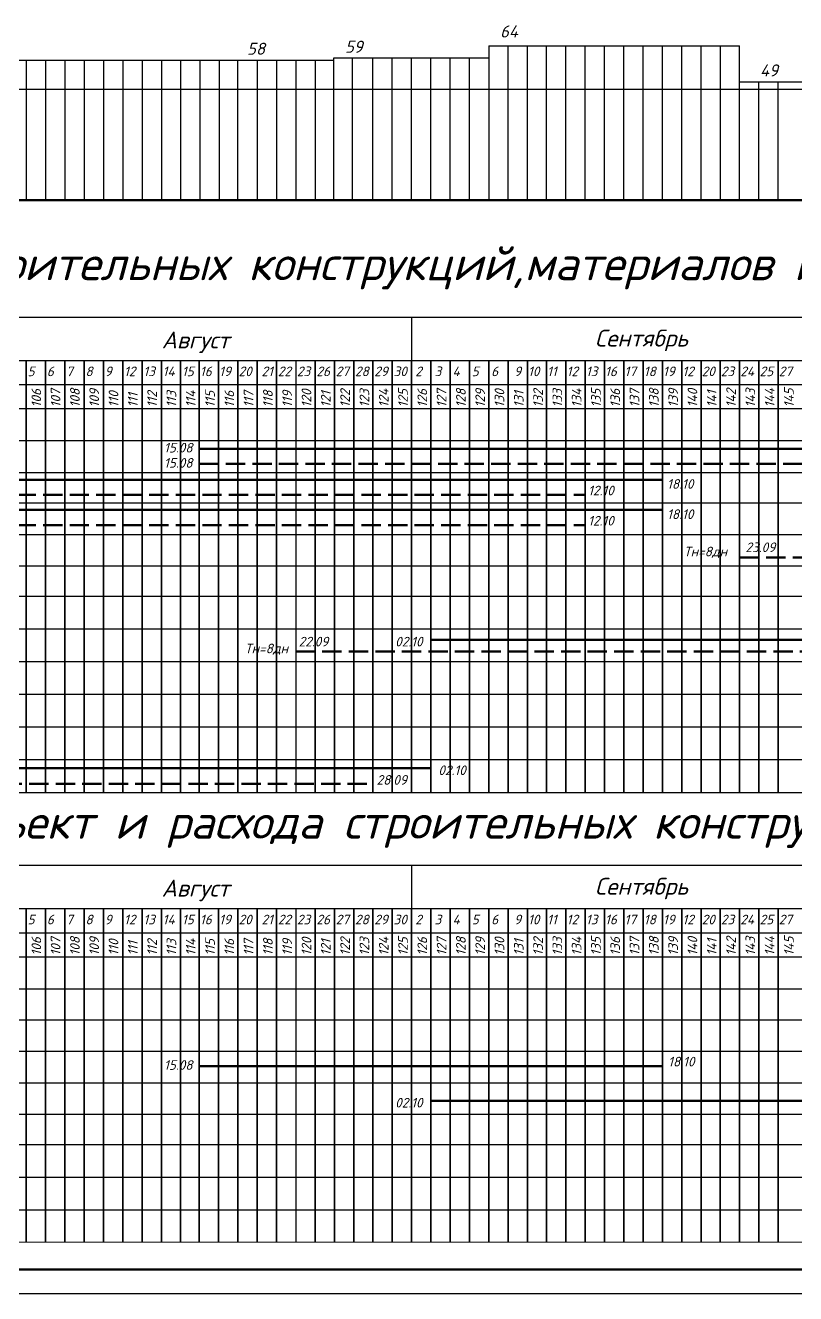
# Model space of a CAD drawing. Header units: millimetres. Extents: x -345369 to 252202, y 74562 to 424723.
# Drawn here: x -238189 to -222223, y 363905 to 390188 of the extents above; entities that cross this region are included whole.
import ezdxf

# ---------------------------------------------------------------- set-up
doc = ezdxf.new("R2010")
doc.units = ezdxf.units.MM
doc.linetypes.add('N1', pattern=[550, 400, -150])
doc.layers.add('A0-08', color=101, linetype='Continuous')
doc.layers.add('Рамка', color=7, linetype='Continuous', lineweight=25)
doc.styles.add('standart-наклонный', font='isocpeui.ttf', dxfattribs={"height": 3})

msp = doc.modelspace()

# ---------------------------------------------------------------- linework, layer by layer
at = {"lineweight": 30}
for p, q in [((-228583.579511, 389765.055071), (-223383.582974, 389765.055071)), ((-228583.579511, 389765.055071), (-228583.579511, 386565.055071)), ((-223383.582974, 386565.055071), (-223383.582974, 389765.055071)), ((-238970.11111, 389465.055071), (-233783.582974, 389465.055071)), ((-233783.582974, 389465.055071), (-231797.054839, 389465.055071)), ((-231797.054839, 386565.055071), (-231797.054839, 389515.055071)), ((-231797.054839, 389515.055071), (-228583.579511, 389515.055071)), ((-223383.582974, 389015.055071), (-216983.582974, 389015.055071)), ((-264556.639245, 388865.055071), (-197554.654285, 388865.055071)), ((-269090.319418, 384144.449809), (-193783.582974, 384144.449809)), ((-256556.639245, 384144.449809), (-193783.582974, 384144.449809)), ((-230183.582974, 384144.449809), (-230183.582974, 374293.383825)), ((-269090.319418, 381584.698405), (-193783.582974, 381585.005997)), ((-269090.319418, 380918.959033), (-193783.582974, 380919.266625)), ((-269090.319418, 380292.893779), (-193783.582974, 380293.201371)), ((-269090.319418, 379640.379014), (-193783.582974, 379640.658068)), ((-269090.319418, 378987.864348), (-193783.582974, 378988.143402)), ((-269090.319418, 378360.722042), (-193783.582974, 378361.001095)), ((-269090.319418, 377682.835017), (-193783.582974, 377683.11407)), ((-269090.319418, 377004.947991), (-193783.582974, 377005.227044)), ((-269090.319418, 376327.055934), (-193783.582974, 376327.334988)), ((-269090.319418, 375649.167938), (-193783.582974, 375649.167938)), ((-269090.319418, 374971.275882), (-193783.582974, 374971.275882)), ((-269090.319418, 374293.383825), (-213360.228859, 374293.383825)), ((-269090.319418, 374293.383825), (-193783.582974, 374293.383825)), ((-256556.639245, 372783.962366), (-207383.583328, 372783.962366)), ((-230183.582974, 372783.962366), (-230183.582974, 364973.180524)), ((-258956.639245, 371885.468476), (-228383.582974, 371885.468476)), ((-228383.582974, 371885.468476), (-207383.812715, 371885.468476)), ((-243756.639245, 371385.468476), (-215983.582974, 371385.468476)), ((-269090.319418, 370885.468472), (-207384.068018, 370885.468526)), ((-228383.582974, 370885.468476), (-207384.068018, 370885.468476)), ((-269090.319418, 370219.730169), (-207384.237918, 370219.982209)), ((-269090.319418, 369580.440209), (-207384.40113, 369580.692248)), ((-269090.319418, 368927.925544), (-207384.567718, 368928.177582)), ((-269090.319418, 368275.410778), (-207384.734313, 368275.639432)), ((-269090.319418, 367622.896112), (-207384.900901, 367623.124765)), ((-269090.319418, 367622.896112), (-207384.900901, 367623.124765)), ((-269090.319418, 366995.753806), (-207385.061012, 366995.982458)), ((-269090.319418, 366317.867732), (-207385.234097, 366318.023236)), ((-269090.319418, 366317.86581), (-213360.234071, 366317.86581)), ((-269090.319418, 365639.97565), (-207385.407164, 365640.131154)), ((-269090.319418, 365639.973729), (-213360.234071, 365639.973729)), ((-269090.319418, 364983.113501), (-207385.578924, 364967.360142))]:
    msp.add_line(p, q, dxfattribs=at)
for p, q in [((-228183.576049, 386565.055071), (-228183.576049, 389765.055071)), ((-227783.572586, 386565.055071), (-227783.572586, 389765.055071)), ((-227383.569123, 386565.055071), (-227383.569123, 389765.055071)), ((-226983.56566, 386565.055071), (-226983.56566, 389765.055071)), ((-226583.562197, 386565.055071), (-226583.562197, 389765.055071)), ((-226183.558735, 386565.055071), (-226183.558735, 389765.055071)), ((-225783.555272, 386565.055071), (-225783.555272, 389765.055071)), ((-225383.551809, 386565.055071), (-225383.551809, 389765.055071)), ((-224983.548346, 386565.055071), (-224983.548346, 389765.055071)), ((-224583.544884, 386565.055071), (-224583.544884, 389765.055071)), ((-224183.541421, 386565.055071), (-224183.541421, 389765.055071)), ((-223783.537958, 386565.055071), (-223783.537958, 389765.055071)), ((-238170.11111, 389465.055071), (-238170.11111, 386565.055071)), ((-237770.11111, 389465.055071), (-237770.11111, 386565.055071)), ((-237370.11111, 389465.055071), (-237370.11111, 386565.055071)), ((-236970.11111, 389465.055071), (-236970.11111, 386565.055071)), ((-236570.11111, 389465.055071), (-236570.11111, 386565.055071)), ((-236170.11111, 389465.055071), (-236170.11111, 386565.055071)), ((-235770.11111, 389465.055071), (-235770.11111, 386565.055071)), ((-235370.11111, 389465.055071), (-235370.11111, 386565.055071)), ((-234970.11111, 389465.055071), (-234970.11111, 386565.055071)), ((-234570.11111, 389465.055071), (-234570.11111, 386565.055071)), ((-234170.11111, 389465.055071), (-234170.11111, 386565.055071)), ((-233783.582974, 386565.055071), (-233783.582974, 389465.055071)), ((-233783.582974, 389065.055071), (-233783.582974, 389365.055071)), ((-233383.582974, 389465.055071), (-233383.582974, 386565.055071)), ((-232983.582974, 389465.055071), (-232983.582974, 386565.055071)), ((-232583.582974, 389465.055071), (-232583.582974, 386565.055071)), ((-232183.582974, 389465.055071), (-232183.582974, 386565.055071)), ((-231797.054839, 386565.055071), (-231797.054839, 389415.055071)), ((-231410.526703, 386565.055071), (-231410.526703, 389515.055071)), ((-230983.600288, 386565.055071), (-230983.600288, 389515.055071)), ((-230583.596825, 386565.055071), (-230583.596825, 389515.055071)), ((-230183.593362, 386565.055071), (-230183.593362, 389515.055071)), ((-229783.5899, 386565.055071), (-229783.5899, 389515.055071)), ((-229383.586437, 386565.055071), (-229383.586437, 389515.055071)), ((-228983.582974, 386565.055071), (-228983.582974, 389515.055071)), ((-222983.582974, 386565.055071), (-222983.582974, 389015.055071)), ((-222583.582974, 386565.055071), (-222583.582974, 389015.055071)), ((-234583.582974, 374293.383825), (-234583.582974, 383245.955918)), ((-234583.582974, 383245.955918), (-234583.582974, 374293.383825)), ((-228383.582974, 383245.955918), (-204810.526703, 383245.955918)), ((-234583.582974, 364974.303854), (-234583.582974, 371885.468476)), ((-234583.582974, 371885.468476), (-234583.582974, 364974.303854))]:
    msp.add_line(p, q)
at = {"color": 7, "lineweight": 50}
msp.add_line((-264905.86328, 386565.055071), (-192521.398032, 386565.055071), dxfattribs=at)
at = {"lineweight": 25}
for p, q in [((-258956.639245, 383245.955918), (-228383.582974, 383245.955918)), ((-238170.11111, 374293.383825), (-238170.11111, 383245.955918)), ((-238170.11111, 383245.955918), (-238170.11111, 374293.383825)), ((-237770.11111, 374293.383825), (-237770.11111, 383245.955918)), ((-237770.11111, 383245.955918), (-237770.11111, 374293.383825)), ((-237370.11111, 374293.383825), (-237370.11111, 383245.955918)), ((-237370.11111, 383245.955918), (-237370.11111, 374293.383825)), ((-236970.11111, 374293.383825), (-236970.11111, 383245.955918)), ((-236970.11111, 383245.955918), (-236970.11111, 374293.383825)), ((-236570.11111, 374293.383825), (-236570.11111, 383245.955918)), ((-236570.11111, 383245.955918), (-236570.11111, 374293.383825)), ((-236170.11111, 374293.383825), (-236170.11111, 383245.955918)), ((-236170.11111, 383245.955918), (-236170.11111, 374293.383825)), ((-235770.11111, 374293.383825), (-235770.11111, 383245.955918)), ((-235770.11111, 383245.955918), (-235770.11111, 374293.383825)), ((-235370.11111, 374293.383825), (-235370.11111, 383245.955918)), ((-235370.11111, 383245.955918), (-235370.11111, 374293.383825)), ((-234970.11111, 374293.383825), (-234970.11111, 383245.955918)), ((-234970.11111, 383245.955918), (-234970.11111, 374293.383825)), ((-234583.582974, 374293.383825), (-234583.582974, 383245.955918)), ((-234583.582974, 383245.955918), (-234583.582974, 374293.383825)), ((-234583.582974, 374293.383825), (-234583.582974, 383245.955918)), ((-234583.582974, 383245.955918), (-234583.582974, 374293.383825)), ((-234183.582974, 374293.383825), (-234183.582974, 383245.955918)), ((-234183.582974, 383245.955918), (-234183.582974, 374293.383825)), ((-233783.582974, 374293.383825), (-233783.582974, 383245.955918)), ((-233783.582974, 383245.955918), (-233783.582974, 374293.383825)), ((-233383.582974, 374293.383825), (-233383.582974, 383245.955918)), ((-233383.582974, 383245.955918), (-233383.582974, 374293.383825)), ((-232983.582974, 374293.383825), (-232983.582974, 383245.955918)), ((-232983.582974, 383245.955918), (-232983.582974, 374293.383825)), ((-232583.582974, 383245.955918), (-232583.582974, 374293.383825)), ((-232183.582974, 374293.383825), (-232183.582974, 383245.955918)), ((-232183.582974, 383245.955918), (-232183.582974, 374293.383825)), ((-231783.582974, 374293.383825), (-231783.582974, 383245.955918)), ((-231783.582974, 383245.955918), (-231783.582974, 374293.383825)), ((-231383.582974, 374293.383825), (-231383.582974, 383245.955918)), ((-231383.582974, 383245.955918), (-231383.582974, 374293.383825)), ((-230983.582974, 374293.383825), (-230983.582974, 383245.955918)), ((-230983.582974, 383245.955918), (-230983.582974, 374293.383825)), ((-230583.582974, 374293.383825), (-230583.582974, 383245.955918)), ((-230583.582974, 383245.955918), (-230583.582974, 374293.383825)), ((-230183.582974, 374293.383825), (-230183.582974, 383245.955918)), ((-230183.582974, 383245.955918), (-230183.582974, 374293.383825)), ((-229783.582974, 374293.383825), (-229783.582974, 383245.955918)), ((-229783.582974, 383245.955918), (-229783.582974, 374293.383825)), ((-229383.582974, 374293.383825), (-229383.582974, 383245.955918)), ((-229383.582974, 383245.955918), (-229383.582974, 374293.383825)), ((-228983.582974, 374293.383825), (-228983.582974, 383245.955918)), ((-228983.582974, 383245.955918), (-228983.582974, 374293.383825)), ((-228583.582974, 374293.383825), (-228583.582974, 383245.955918)), ((-228583.582974, 383245.955918), (-228583.582974, 374293.383825)), ((-228183.582974, 374293.383825), (-228183.582974, 383245.955918)), ((-228183.582974, 383245.955918), (-228183.582974, 374293.383825)), ((-227783.582974, 374293.383825), (-227783.582974, 383245.955918)), ((-227783.582974, 383245.955918), (-227783.582974, 374293.383825)), ((-227383.582974, 374293.383825), (-227383.582974, 383245.955918)), ((-227383.582974, 383245.955918), (-227383.582974, 374293.383825)), ((-226983.582974, 374293.383825), (-226983.582974, 383245.955918)), ((-226983.582974, 383245.955918), (-226983.582974, 374293.383825)), ((-226583.582974, 374293.383825), (-226583.582974, 383245.955918)), ((-226583.582974, 383245.955918), (-226583.582974, 374293.383825)), ((-226183.582974, 374293.383825), (-226183.582974, 383245.955918)), ((-226183.582974, 383245.955918), (-226183.582974, 374293.383825)), ((-225783.582974, 374293.383825), (-225783.582974, 383245.955918)), ((-225783.582974, 383245.955918), (-225783.582974, 374293.383825)), ((-225383.582974, 374293.383825), (-225383.582974, 383245.955918)), ((-225383.582974, 383245.955918), (-225383.582974, 374293.383825)), ((-224983.582974, 374293.383825), (-224983.582974, 383245.955918)), ((-224983.582974, 383245.955918), (-224983.582974, 374293.383825)), ((-224583.582974, 374293.383825), (-224583.582974, 383245.955918)), ((-224583.582974, 383245.955918), (-224583.582974, 374293.383825)), ((-224183.582974, 374293.383825), (-224183.582974, 383245.955918)), ((-224183.582974, 383245.955918), (-224183.582974, 374293.383825)), ((-223783.582974, 374293.383825), (-223783.582974, 383245.955918)), ((-223783.582974, 383245.955918), (-223783.582974, 374293.383825)), ((-223383.582974, 374293.383825), (-223383.582974, 383245.955918)), ((-223383.582974, 383245.955918), (-223383.582974, 374293.383825)), ((-222983.582974, 374293.383825), (-222983.582974, 383245.955918)), ((-222983.582974, 383245.955918), (-222983.582974, 374293.383825)), ((-222583.582974, 374293.383825), (-222583.582974, 383245.955918)), ((-222583.582974, 383245.955918), (-222583.582974, 374293.383825)), ((-243756.639245, 382745.955918), (-215983.582974, 382745.955918)), ((-246956.639245, 382245.955918), (-228383.582974, 382245.955918)), ((-242956.639245, 382245.955918), (-228383.582974, 382245.955918)), ((-241783.582974, 382245.955918), (-228383.582974, 382245.955918)), ((-238170.11111, 364975.219502), (-238170.11111, 371885.468476)), ((-238170.11111, 371885.468476), (-238170.11111, 364975.219502)), ((-237770.11111, 364975.117381), (-237770.11111, 371885.468476)), ((-237770.11111, 371885.468476), (-237770.11111, 364975.117381)), ((-237370.11111, 364975.01526), (-237370.11111, 371885.468476)), ((-237370.11111, 371885.468476), (-237370.11111, 364975.01526)), ((-236970.11111, 364974.913139), (-236970.11111, 371885.468476)), ((-236970.11111, 371885.468476), (-236970.11111, 364974.913139)), ((-236570.11111, 364974.811019), (-236570.11111, 371885.468476)), ((-236570.11111, 371885.468476), (-236570.11111, 364974.811019)), ((-236170.11111, 364974.708898), (-236170.11111, 371885.468476)), ((-236170.11111, 371885.468476), (-236170.11111, 364974.708898)), ((-235770.11111, 364974.606777), (-235770.11111, 371885.468476)), ((-235770.11111, 371885.468476), (-235770.11111, 364974.606777)), ((-235370.11111, 364974.504656), (-235370.11111, 371885.468476)), ((-235370.11111, 371885.468476), (-235370.11111, 364974.504656)), ((-234970.11111, 364974.402535), (-234970.11111, 371885.468476)), ((-234970.11111, 371885.468476), (-234970.11111, 364974.402535)), ((-234583.582974, 364974.303854), (-234583.582974, 371885.468476)), ((-234583.582974, 371885.468476), (-234583.582974, 364974.303854)), ((-234583.582974, 364974.303854), (-234583.582974, 371885.468476)), ((-234583.582974, 371885.468476), (-234583.582974, 364974.303854)), ((-234183.582974, 364974.201733), (-234183.582974, 371885.468476)), ((-234183.582974, 371885.468476), (-234183.582974, 364974.201733)), ((-233783.582974, 364974.099612), (-233783.582974, 371885.468476)), ((-233783.582974, 371885.468476), (-233783.582974, 364974.099612)), ((-233383.582974, 364973.997491), (-233383.582974, 371885.468476)), ((-233383.582974, 371885.468476), (-233383.582974, 364973.997491)), ((-232983.582974, 364973.89537), (-232983.582974, 371885.468476)), ((-232983.582974, 371885.468476), (-232983.582974, 364973.89537)), ((-232583.582974, 371885.468476), (-232583.582974, 364973.793249)), ((-232183.582974, 364973.691128), (-232183.582974, 371885.468476)), ((-232183.582974, 371885.468476), (-232183.582974, 364973.691128)), ((-231783.582974, 364973.589007), (-231783.582974, 371885.468476)), ((-231783.582974, 371885.468476), (-231783.582974, 364973.589007)), ((-231383.582974, 364973.486886), (-231383.582974, 371885.468476)), ((-231383.582974, 371885.468476), (-231383.582974, 364973.486886)), ((-230983.582974, 364973.384765), (-230983.582974, 371885.468476)), ((-230983.582974, 371885.468476), (-230983.582974, 364973.384765)), ((-230583.582974, 364973.282645), (-230583.582974, 371885.468476)), ((-230583.582974, 371885.468476), (-230583.582974, 364973.282645)), ((-230183.582974, 364973.180524), (-230183.582974, 371885.468476)), ((-230183.582974, 371885.468476), (-230183.582974, 364973.180524)), ((-229783.582974, 364973.078403), (-229783.582974, 371885.468476)), ((-229783.582974, 371885.468476), (-229783.582974, 364973.078403)), ((-229383.582974, 364972.976282), (-229383.582974, 371885.468476)), ((-229383.582974, 371885.468476), (-229383.582974, 364972.976282)), ((-228983.582974, 364972.874161), (-228983.582974, 371885.468476)), ((-228983.582974, 371885.468476), (-228983.582974, 364972.874161)), ((-228583.582974, 364972.77204), (-228583.582974, 371885.468476)), ((-228583.582974, 371885.468476), (-228583.582974, 364972.77204)), ((-228183.582974, 364972.669919), (-228183.582974, 371885.468476)), ((-228183.582974, 371885.468476), (-228183.582974, 364972.669919)), ((-227783.582974, 364972.567798), (-227783.582974, 371885.468476)), ((-227783.582974, 371885.468476), (-227783.582974, 364972.567798)), ((-227383.582974, 364972.465677), (-227383.582974, 371885.468476)), ((-227383.582974, 371885.468476), (-227383.582974, 364972.465677)), ((-226983.582974, 364972.363556), (-226983.582974, 371885.468476)), ((-226983.582974, 371885.468476), (-226983.582974, 364972.363556)), ((-226583.582974, 364972.261436), (-226583.582974, 371885.468476)), ((-226583.582974, 371885.468476), (-226583.582974, 364972.261436)), ((-226183.582974, 364972.159315), (-226183.582974, 371885.468476)), ((-226183.582974, 371885.468476), (-226183.582974, 364972.159315)), ((-225783.582974, 364972.057194), (-225783.582974, 371885.468476)), ((-225783.582974, 371885.468476), (-225783.582974, 364972.057194)), ((-225383.582974, 364971.955073), (-225383.582974, 371885.468476)), ((-225383.582974, 371885.468476), (-225383.582974, 364971.955073)), ((-224983.582974, 364971.852952), (-224983.582974, 371885.468476)), ((-224983.582974, 371885.468476), (-224983.582974, 364971.852952)), ((-224583.582974, 364971.750831), (-224583.582974, 371885.468476)), ((-224583.582974, 371885.468476), (-224583.582974, 364971.750831)), ((-224183.582974, 364971.64871), (-224183.582974, 371885.468476)), ((-224183.582974, 371885.468476), (-224183.582974, 364971.64871)), ((-223783.582974, 364971.546589), (-223783.582974, 371885.468476)), ((-223783.582974, 371885.468476), (-223783.582974, 364971.546589)), ((-223383.582974, 364971.444468), (-223383.582974, 371885.468476)), ((-223383.582974, 371885.468476), (-223383.582974, 364971.444468)), ((-222983.582974, 364971.342347), (-222983.582974, 371885.468476)), ((-222983.582974, 371885.468476), (-222983.582974, 364971.342347)), ((-222583.582974, 364971.240227), (-222583.582974, 371885.468476)), ((-222583.582974, 371885.468476), (-222583.582974, 364971.240227)), ((-248129.695516, 370885.468476), (-228383.582974, 370885.468476)), ((-246956.639245, 370885.468476), (-228383.582974, 370885.468476)), ((-242956.639245, 370885.468476), (-228383.582974, 370885.468476)), ((-241783.582974, 370885.468476), (-228383.582974, 370885.468476))]:
    msp.add_line(p, q, dxfattribs=at)
at = {"color": 1, "lineweight": 50}
for p, q in [((-234583.582974, 381414.23931), (-220183.582974, 381414.23931)), ((-238970.11111, 380771.272954), (-224983.582974, 380771.272954)), ((-238970.11111, 380145.2077), (-224983.582974, 380145.2077)), ((-229783.582974, 377452.891744), (-215383.582974, 377452.891744)), ((-241370.11111, 374793.483675), (-229783.582974, 374793.483675)), ((-234583.582974, 368620.592047), (-224983.582974, 368620.592047)), ((-229783.582974, 367897.712604), (-215383.582974, 367897.712604))]:
    msp.add_line(p, q, dxfattribs=at)
at = {"color": 1, "linetype": 'N1', "lineweight": 50}
for p, q in [((-234583.582974, 381098.865188), (-220183.582974, 381098.865188)), ((-240570.11111, 380458.801813), (-226583.582974, 380458.801813)), ((-240570.11111, 379832.736559), (-226583.582974, 379832.736559)), ((-223383.582974, 379163.195118), (-208983.582974, 379163.195118)), ((-232583.582974, 377211.874256), (-218183.582974, 377211.874256)), ((-241960.064586, 374466.886504), (-230983.582974, 374466.886504))]:
    msp.add_line(p, q, dxfattribs=at)
at = {"layer": 'A0-08', "color": 0, "lineweight": 30}
msp.add_line((-269090.319418, 382245.95464), (-193783.582974, 382245.967567), dxfattribs=at)
at = {"layer": 'Рамка', "color": 0, "linetype": 'Continuous', "lineweight": 50}
msp.add_line((-269090.319418, 364404.783119), (-187490.319418, 364404.783119), dxfattribs=at)
at = {"layer": 'Рамка', "color": 0, "linetype": 'Continuous', "lineweight": 30}
msp.add_line((-271090.319418, 363904.783119), (-186990.319418, 363904.783119), dxfattribs=at)

# ---------------------------------------------------------------- texts
at = {"color": 7, "style": 'standart-наклонный'}
for s, p in [('64', (-228348.038837, 389937.60455)), ('58', (-233592.216949, 389579.345631)), ('59', (-231561.514164, 389621.066689)), ('49', (-222960.362834, 389130.198992))]:
    msp.add_text(s, height=250, dxfattribs=at).set_placement(p)
at = {"lineweight": 25, "style": 'standart-наклонный'}
for s, p in [('5', (-238143.922748, 382918.106133)), ('6', (-237743.922748, 382918.106133)), ('7', (-237343.922748, 382918.106133)), ('8', (-236943.922748, 382918.106133)), ('9', (-236543.922748, 382918.106133)), ('12', (-236143.922748, 382918.106133)), ('13', (-235743.922748, 382918.106133)), ('14', (-235343.922748, 382918.106133)), ('15', (-234943.922748, 382918.106133)), ('16', (-234571.297737, 382918.106133)), ('19', (-234172.812889, 382918.106133)), ('20', (-233770.009858, 382918.106133)), ('21', (-233294.651241, 382918.106133)), ('22', (-232956.848211, 382918.106133)), ('23', (-232560.408817, 382918.106133)), ('26', (-232156.545181, 382918.106133)), ('27', (-231757.394612, 382918.106133)), ('28', (-231357.394612, 382918.106133)), ('29', (-230957.394612, 382918.106133)), ('30', (-230557.394612, 382918.106133)), ('2', (-230107.368648, 382918.106133)), ('3', (-229707.368648, 382918.106133)), ('4', (-229334.743637, 382918.106133)), ('5', (-228936.258789, 382918.106133)), ('6', (-228533.455759, 382918.106133)), ('9', (-228058.097142, 382918.106133)), ('10', (-227770.320076, 382918.106133)), ('11', (-227373.880682, 382918.106133)), ('12', (-226970.017045, 382918.106133)), ('13', (-226570.320076, 382918.106133)), ('16', (-226173.880682, 382918.106133)), ('17', (-225770.017045, 382918.106133)), ('18', (-225370.320076, 382918.106133)), ('19', (-224973.880682, 382918.106133)), ('12', (-224570.017045, 382918.106133)), ('20', (-224170.320076, 382918.106133)), ('23', (-223773.880682, 382918.106133)), ('24', (-223370.017045, 382918.106133)), ('25', (-222970.320076, 382918.106133)), ('27', (-222573.880682, 382918.106133)), ('15.08', (-235315.277453, 381336.268073)), ('15.08', (-235315.277453, 381020.893951)), ('12.10', (-226524.337576, 380448.543344)), ('18.10', (-224888.333724, 380584.129429)), ('18.10', (-224888.333724, 379958.064176)), ('12.10', (-226524.337576, 379822.47809)), ('Тн=8дн', (-224540.003527, 379184.071116)), ('23.09', (-223263.743195, 379271.905369)), ('22.09', (-232524.337576, 377317.211894)), ('02.10', (-230524.337576, 377317.219305)), ('Тн=8дн', (-233640.131688, 377175.816844)), ('02.10', (-229628.916514, 374651.230383)), ('28.09', (-230909.22544, 374451.379395)), ('5', (-238143.922748, 371557.618691)), ('6', (-237743.922748, 371557.618691)), ('7', (-237343.922748, 371557.618691)), ('8', (-236943.922748, 371557.618691)), ('9', (-236543.922748, 371557.618691)), ('12', (-236143.922748, 371557.618691)), ('13', (-235743.922748, 371557.618691)), ('14', (-235343.922748, 371557.618691)), ('15', (-234943.922748, 371557.618691)), ('16', (-234571.297737, 371557.618691)), ('19', (-234172.812889, 371557.618691)), ('20', (-233770.009858, 371557.618691)), ('21', (-233294.651241, 371557.618691)), ('22', (-232956.848211, 371557.618691)), ('23', (-232560.408817, 371557.618691)), ('26', (-232156.545181, 371557.618691)), ('27', (-231757.394612, 371557.618691)), ('28', (-231357.394612, 371557.618691)), ('29', (-230957.394612, 371557.618691)), ('30', (-230557.394612, 371557.618691)), ('2', (-230107.368648, 371557.618691)), ('3', (-229707.368648, 371557.618691)), ('4', (-229334.743637, 371557.618691)), ('5', (-228936.258789, 371557.618691)), ('6', (-228533.455759, 371557.618691)), ('9', (-228058.097142, 371557.618691)), ('10', (-227770.320076, 371557.618691)), ('11', (-227373.880682, 371557.618691)), ('12', (-226970.017045, 371557.618691)), ('13', (-226570.320076, 371557.618691)), ('16', (-226173.880682, 371557.618691)), ('17', (-225770.017045, 371557.618691)), ('18', (-225370.320076, 371557.618691)), ('19', (-224973.880682, 371557.618691)), ('12', (-224570.017045, 371557.618691)), ('20', (-224170.320076, 371557.618691)), ('23', (-223773.880682, 371557.618691)), ('24', (-223370.017045, 371557.618691)), ('25', (-222970.320076, 371557.618691)), ('27', (-222573.880682, 371557.618691)), ('18.10', (-224865.570468, 368612.956448)), ('15.08', (-235315.277453, 368542.620811)), ('02.10', (-230524.337576, 367762.040166))]:
    msp.add_text(s, height=200, dxfattribs=at).set_placement(p)
at = {"lineweight": -2, "style": 'standart-наклонный'}
for s, p in [('135', (-226261.556152, 382270.086009)), ('145', (-222261.556152, 382270.086009)), ('106', (-237861.556152, 382270.086009)), ('107', (-237461.556152, 382270.086009)), ('108', (-237061.556152, 382270.086009)), ('109', (-236661.556152, 382270.086009)), ('110', (-236261.556152, 382270.086009)), ('111', (-235861.556152, 382270.086009)), ('112', (-235461.556152, 382270.086009)), ('113', (-235061.556152, 382270.086009)), ('114', (-234661.556152, 382270.086009)), ('115', (-234261.556152, 382270.086009)), ('116', (-233861.556152, 382270.086009)), ('117', (-233461.556152, 382270.086009)), ('118', (-233061.556152, 382270.086009)), ('119', (-232661.556152, 382270.086009)), ('120', (-232261.556152, 382270.086009)), ('121', (-231861.556152, 382270.086009)), ('122', (-231461.556152, 382270.086009)), ('123', (-231061.556152, 382270.086009)), ('124', (-230661.556152, 382270.086009)), ('125', (-230261.556152, 382270.086009)), ('126', (-229861.556152, 382270.086009)), ('127', (-229461.556152, 382270.086009)), ('128', (-229061.556152, 382270.086009)), ('129', (-228661.556152, 382270.086009)), ('130', (-228261.556152, 382270.086009)), ('131', (-227861.556152, 382270.086009)), ('132', (-227461.556152, 382270.086009)), ('133', (-227061.556152, 382270.086009)), ('134', (-226661.556152, 382270.086009)), ('136', (-225861.556152, 382270.086009)), ('137', (-225461.556152, 382270.086009)), ('138', (-225061.556152, 382270.086009)), ('139', (-224661.556152, 382270.086009)), ('140', (-224261.556152, 382270.086009)), ('141', (-223861.556152, 382270.086009)), ('142', (-223461.556152, 382270.086009)), ('143', (-223061.556152, 382270.086009)), ('144', (-222661.556152, 382270.086009)), ('106', (-237861.556152, 370909.598566)), ('107', (-237461.556152, 370909.598566)), ('108', (-237061.556152, 370909.598566)), ('109', (-236661.556152, 370909.598566)), ('110', (-236261.556152, 370909.598566)), ('111', (-235861.556152, 370909.598566)), ('112', (-235461.556152, 370909.598566)), ('113', (-235061.556152, 370909.598566)), ('114', (-234661.556152, 370909.598566)), ('115', (-234261.556152, 370909.598566)), ('116', (-233861.556152, 370909.598566)), ('117', (-233461.556152, 370909.598566)), ('118', (-233061.556152, 370909.598566)), ('119', (-232661.556152, 370909.598566)), ('120', (-232261.556152, 370909.598566)), ('121', (-231861.556152, 370909.598566)), ('122', (-231461.556152, 370909.598566)), ('123', (-231061.556152, 370909.598566)), ('124', (-230661.556152, 370909.598566)), ('125', (-230261.556152, 370909.598566)), ('126', (-229861.556152, 370909.598566)), ('127', (-229461.556152, 370909.598566)), ('128', (-229061.556152, 370909.598566)), ('129', (-228661.556152, 370909.598566)), ('130', (-228261.556152, 370909.598566)), ('131', (-227861.556152, 370909.598566)), ('132', (-227461.556152, 370909.598566)), ('133', (-227061.556152, 370909.598566)), ('134', (-226661.556152, 370909.598566)), ('135', (-226261.556152, 370909.598566)), ('136', (-225861.556152, 370909.598566)), ('137', (-225461.556152, 370909.598566)), ('138', (-225061.556152, 370909.598566)), ('139', (-224661.556152, 370909.598566)), ('140', (-224261.556152, 370909.598566)), ('141', (-223861.556152, 370909.598566)), ('142', (-223461.556152, 370909.598566)), ('143', (-223061.556152, 370909.598566)), ('144', (-222661.556152, 370909.598566)), ('145', (-222261.556152, 370909.598566))]:
    msp.add_text(s, height=200, rotation=90, dxfattribs=at).set_placement(p)
at = {"lineweight": 35, "char_height": 700, "width": 47976.97036601, "attachment_point": 1, "style": 'standart-наклонный'}
for insert in [(-259004.168987, 385606.907506), (-250613.72415, 374033.079187)]:
    msp.add_mtext('График поступления на объект и расхода строительных конструкций,материалов и оборудованя', dxfattribs=dict(at, insert=insert))
at = {"lineweight": 25, "char_height": 350, "width": 2920.49693501, "attachment_point": 1, "style": 'standart-наклонный'}
for insert in [(-236022.649581, 383843.750533), (-236022.649581, 372483.263091)]:
    msp.add_mtext('\\pi659.49;Август', dxfattribs=dict(at, insert=insert))
at = {"char_height": 350, "width": 2920.49693501, "attachment_point": 1, "style": 'standart-наклонный'}
for insert in [(-226828.920228, 383881.985479), (-226828.920228, 372521.498036)]:
    msp.add_mtext('\\pi446.04;Сентябрь', dxfattribs=dict(at, insert=insert))

doc.saveas('drawing.dxf')
